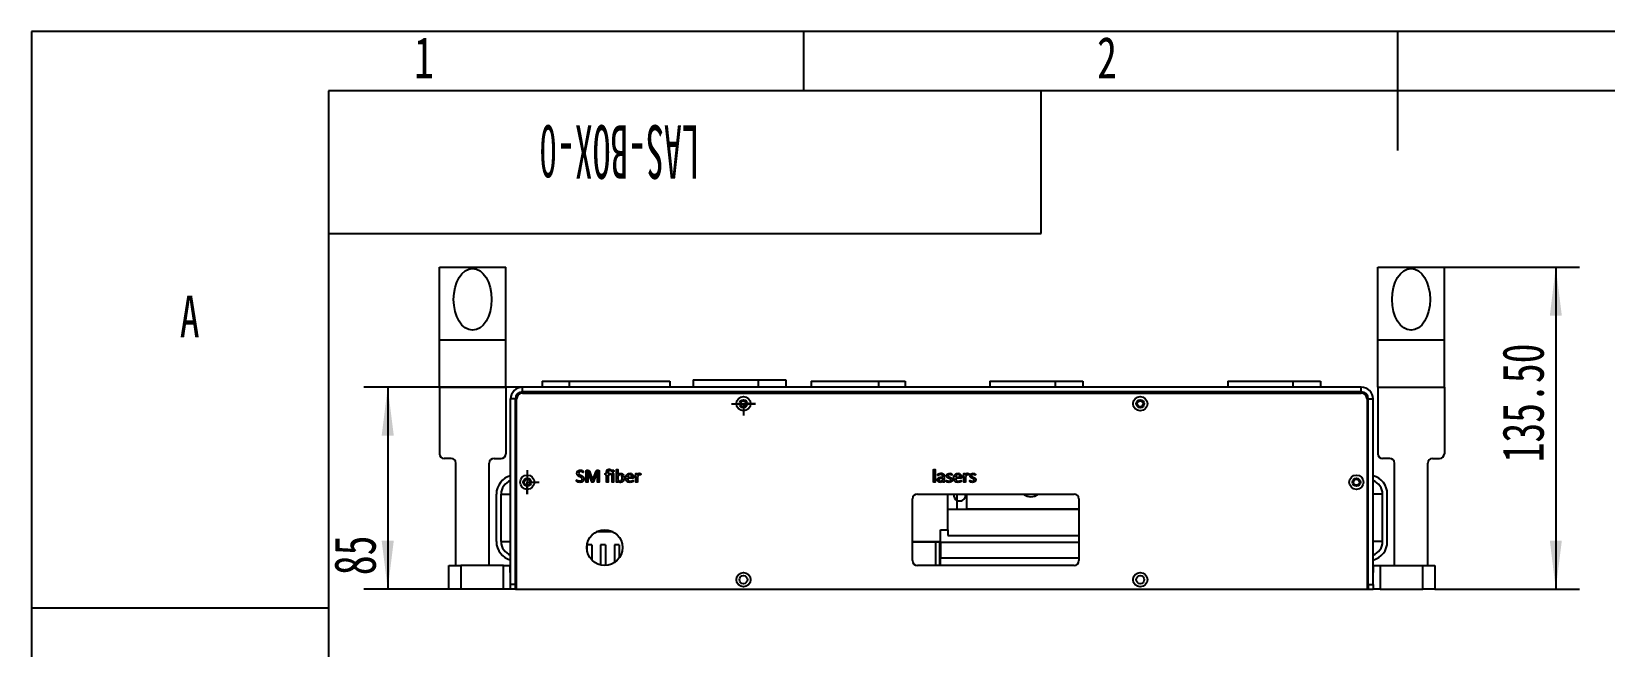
# Model space of a CAD drawing. Header units: millimetres. Extents: x 0 to 210, y 0 to 297.
# Drawn here: x 0 to 132.4, y 245.3 to 297 of the extents above; entities that cross this region are included whole.
import ezdxf

# ---------------------------------------------------------------- set-up
doc = ezdxf.new("R2010")
doc.units = ezdxf.units.MM
doc.linetypes.add('CENTERX2', pattern=[20.32, 12.7, -2.54, 2.54, -2.54])
doc.layers.add('图框', color=7, linetype='Continuous')
doc.layers.add('图纸格式', color=7, linetype='Continuous')
doc.styles.add('SLDTEXTSTYLE5', font='TXT', dxfattribs={"width": 0.7})
doc.styles.add('SLDTEXTSTYLE6', font='TXT', dxfattribs={"width": 0.49})
doc.dimstyles.new('SLDDIMSTYLE1', dxfattribs={"dimtxt": 3.5, "dimasz": 4.08, "dimexe": 0, "dimexo": 0.0625, "dimgap": 0.875, "dimtad": 2, "dimlfac": 5, "dimrnd": 1e-09, "dimzin": 12, "dimdsep": 46, "dimtxsty": 'SLDTEXTSTYLE5', "dimsah": 1, "dimcen": 0.09, "dimadec": 0, "dimazin": 3, "dimtfac": 1, "dimtmove": 0, "dimatfit": 0, "dimfxl": 0, "dimfrac": 2, "dimtolj": 1, "dimtzin": 12, "dimarcsym": 0})
doc.dimstyles.new('SLDDIMSTYLE2', dxfattribs={"dimtxt": 3.5, "dimasz": 4.08, "dimexe": 0, "dimexo": 0.0625, "dimgap": 0.875, "dimtad": 2, "dimlfac": 5, "dimrnd": 1e-09, "dimzin": 4, "dimdsep": 46, "dimtxsty": 'SLDTEXTSTYLE5', "dimsah": 1, "dimcen": 0.09, "dimadec": 0, "dimazin": 1, "dimtfac": 1, "dimtofl": 0, "dimtmove": 0, "dimatfit": 3, "dimfxl": 0, "dimfrac": 2, "dimtolj": 1, "dimtzin": 12, "dimarcsym": 0})

# ---------------------------------------------------------------- blocks, each defined once
blk = doc.blocks.new('_D_2')
at = {"layer": '图纸格式'}
for p, q in [((41.34, 267.08), (27.99, 267.08)), ((29.99, 267.08), (29.99, 250.08)), ((40.84, 250.08), (27.99, 250.08))]:
    blk.add_line(p, q, dxfattribs=at)
for points in [[(29.99, 267.08), (29.48, 263), (30.5, 263)], [(29.99, 250.08), (30.5, 254.16), (29.48, 254.16)]]:
    blk.add_solid(points, dxfattribs=at)
at = {"layer": '图纸格式', "insert": (25.48, 251.26), "char_height": 3.5, "attachment_point": 1, "rotation": 90, "style": 'SLDTEXTSTYLE5'}
blk.add_mtext('85', dxfattribs=at)
blk = doc.blocks.new('_D_3')
at = {"layer": '图纸格式'}
for p, q in [((118.94, 277.18), (130.32, 277.18)), ((128.32, 277.18), (128.32, 250.08)), ((118.14, 250.08), (130.32, 250.08))]:
    blk.add_line(p, q, dxfattribs=at)
for points in [[(128.32, 277.18), (127.82, 273.1), (128.83, 273.1)], [(128.32, 250.08), (128.83, 254.16), (127.82, 254.16)]]:
    blk.add_solid(points, dxfattribs=at)
at = {"layer": '图纸格式', "insert": (123.81, 260.75), "char_height": 3.5, "attachment_point": 1, "rotation": 90, "style": 'SLDTEXTSTYLE5'}
blk.add_mtext('135.50', dxfattribs=at)

msp = doc.modelspace()

# ---------------------------------------------------------------- linework, layer by layer
at = {"color": 7, "linetype": 'Continuous', "lineweight": 25}
for p, q in [((34.338, 277.1828), (39.938, 277.1828)), ((34.338, 271.0509), (34.338, 277.1828)), ((39.938, 271.0509), (39.938, 277.1828)), ((113.3384, 271.0509), (113.3384, 277.1828)), ((113.3384, 277.1828), (118.9384, 277.1828)), ((118.9384, 271.0509), (118.9384, 277.1828)), ((34.338, 271.0509), (39.938, 271.0509)), ((34.338, 267.0828), (34.338, 271.0509)), ((39.938, 267.0828), (39.938, 271.0509)), ((113.3384, 271.0509), (118.9384, 271.0509)), ((113.3384, 267.0828), (113.3384, 271.0509)), ((118.9384, 267.0828), (118.9384, 271.0509)), ((43.0052, 267.5828), (43.0052, 267.0828)), ((43.0052, 267.5828), (45.268, 267.5828)), ((45.268, 267.5828), (45.268, 267.0828)), ((45.268, 267.5828), (53.7532, 267.5828)), ((53.7532, 267.5828), (53.7532, 267.0828)), ((55.6964, 267.6828), (55.6964, 267.0828)), ((55.6964, 267.6828), (61.1871, 267.6828)), ((61.1871, 267.6828), (61.1871, 267.0828)), ((61.1871, 267.6828), (63.5144, 267.6828)), ((63.5144, 267.6828), (63.5144, 267.0828)), ((65.6385, 267.5828), (65.6385, 267.0828)), ((65.6385, 267.5828), (71.2954, 267.5828)), ((71.2954, 267.5828), (71.2954, 267.0828)), ((71.2954, 267.5828), (73.5581, 267.5828)), ((73.5581, 267.5828), (73.5581, 267.0828)), ((80.6911, 267.5828), (80.6911, 267.0828)), ((80.6911, 267.5828), (86.1817, 267.5828)), ((86.1817, 267.5828), (86.1817, 267.0828)), ((86.1817, 267.5828), (88.509, 267.5828)), ((88.509, 267.5828), (88.509, 267.0828)), ((100.7025, 267.5828), (100.7025, 267.0828)), ((100.7025, 267.5828), (106.1932, 267.5828)), ((106.1932, 267.5828), (106.1932, 267.0828)), ((106.1932, 267.5828), (108.5205, 267.5828)), ((108.5205, 267.5828), (108.5205, 267.0828)), ((34.338, 267.0828), (34.338, 261.4828)), ((34.338, 267.0828), (39.938, 267.0828)), ((39.938, 267.0828), (39.938, 261.4828)), ((41.338, 266.6828), (41.338, 267.0828)), ((111.9384, 267.0828), (41.338, 267.0828)), ((111.9384, 266.6828), (41.338, 266.6828)), ((41.338, 266.5828), (111.9384, 266.5828)), ((96.8207, 267.0828), (96.8207, 267.0953)), ((111.9384, 266.6828), (111.9384, 267.0828)), ((113.3384, 267.0828), (118.9384, 267.0828)), ((113.3384, 267.0828), (113.3384, 261.4828)), ((118.9384, 267.0828), (118.9384, 261.4828)), ((40.338, 250.4728), (40.338, 266.0828)), ((40.738, 266.0828), (40.338, 266.0828)), ((40.738, 250.4728), (40.738, 266.0828)), ((40.838, 250.0828), (40.838, 266.0828)), ((112.4384, 266.0828), (112.4384, 250.0828)), ((112.5384, 266.0828), (112.9384, 266.0828)), ((112.5384, 250.4728), (112.5384, 266.0828)), ((112.9384, 250.4728), (112.9384, 266.0828)), ((35.338, 261.0828), (34.738, 261.0828)), ((38.938, 261.0828), (39.538, 261.0828)), ((114.3384, 261.0828), (113.7384, 261.0828)), ((117.9384, 261.0828), (118.5384, 261.0828)), ((35.738, 252.0828), (35.738, 260.6828)), ((38.538, 252.0828), (38.538, 260.6828)), ((46.6963, 259.1074), (46.6963, 260.0228)), ((46.7551, 260.0828), (46.8415, 260.0828)), ((46.8434, 259.9743), (46.8434, 259.1074)), ((46.8443, 259.9743), (46.8434, 259.9743)), ((47.1706, 259.1035), (46.8443, 259.9743)), ((46.9652, 260.0019), (47.2404, 259.2813)), ((47.2443, 259.2813), (47.5242, 259.9996)), ((47.6359, 259.9743), (47.3009, 259.1035)), ((47.6331, 260.0828), (47.7239, 260.0828)), ((47.6375, 259.9743), (47.6359, 259.9743)), ((47.6375, 259.1074), (47.6375, 259.9743)), ((47.7846, 260.0228), (47.7846, 259.1074)), ((48.3229, 259.8181), (48.4169, 259.8181)), ((48.4169, 259.7151), (48.3229, 259.7151)), ((48.4169, 259.8181), (48.4169, 259.8911)), ((48.4169, 259.1067), (48.4169, 259.7151)), ((48.5493, 259.8967), (48.5493, 259.8181)), ((48.5493, 259.8181), (48.7009, 259.8181)), ((48.5493, 259.7151), (48.5493, 259.1067)), ((48.7009, 259.7151), (48.5493, 259.7151)), ((48.8728, 259.1064), (48.8728, 259.7944)), ((49.0051, 259.7944), (49.0051, 259.1064)), ((49.2404, 259.1067), (49.2404, 260.1317)), ((49.3728, 260.1317), (49.3728, 259.7183)), ((49.3728, 259.5869), (49.3728, 259.3093)), ((50.8728, 259.1064), (50.8728, 259.7944)), ((50.9923, 259.7944), (50.9923, 259.6942)), ((51.0051, 259.5589), (51.0051, 259.1064)), ((75.9463, 259.1067), (75.9463, 260.1317)), ((76.0787, 260.1317), (76.0787, 259.1067)), ((76.711, 259.5093), (76.711, 259.5639)), ((76.8434, 259.5722), (76.8434, 259.1058)), ((78.4904, 259.1064), (78.4904, 259.7944)), ((78.6099, 259.7944), (78.6099, 259.6942)), ((78.6228, 259.5589), (78.6228, 259.1064)), ((114.7384, 252.0828), (114.7384, 260.6828)), ((117.5384, 252.0828), (117.5384, 260.6828)), ((47.2404, 259.2813), (47.2443, 259.2813)), ((49.3576, 259.1871), (49.3576, 259.1058)), ((50.1816, 259.5093), (50.5493, 259.5093)), ((50.6327, 259.421), (50.1816, 259.421)), ((50.6816, 259.5005), (50.6816, 259.4771)), ((76.711, 259.421), (76.6037, 259.421)), ((76.6159, 259.5093), (76.711, 259.5093)), ((76.711, 259.2742), (76.711, 259.421)), ((76.7287, 259.106), (76.7287, 259.1758)), ((77.7993, 259.5093), (78.1669, 259.5093)), ((78.2503, 259.421), (77.7993, 259.421)), ((78.2993, 259.5005), (78.2993, 259.4771)), ((39.138, 254.0828), (39.138, 258.0828)), ((39.538, 254.0828), (39.538, 258.0828)), ((74.1763, 252.4828), (74.1763, 257.6828)), ((74.5763, 258.0828), (87.7763, 258.0828)), ((77.1384, 256.8028), (77.1384, 258.0828)), ((77.9384, 256.8028), (77.9384, 257.5445)), ((78.7384, 256.8028), (78.7384, 258.0828)), ((88.1763, 257.6828), (88.1763, 252.4828)), ((113.7384, 254.0828), (113.7384, 258.0828)), ((114.1384, 254.0828), (114.1384, 258.0828)), ((77.1384, 256.8028), (88.1763, 256.8028)), ((77.1384, 255.0828), (77.1384, 256.8028)), ((88.1763, 256.8028), (78.7384, 256.8028)), ((48.9629, 254.9028), (47.538, 254.9028)), ((47.7671, 255.0028), (48.7338, 255.0028)), ((76.5384, 254.0028), (76.5384, 255.0828)), ((76.5384, 255.0828), (77.1384, 255.0828)), ((77.1384, 255.0828), (77.1384, 254.6028)), ((77.1384, 254.6028), (88.1763, 254.6028)), ((46.7602, 253.7534), (46.7602, 253.4122)), ((47.1602, 253.8028), (46.7667, 253.8028)), ((47.1602, 253.8028), (47.1602, 252.5526)), ((47.9157, 253.8028), (47.9157, 252.1206)), ((48.3157, 253.8028), (47.9157, 253.8028)), ((48.3157, 253.8028), (48.3157, 252.0842)), ((49.0713, 253.8028), (49.0713, 252.3273)), ((49.4713, 253.8028), (49.0713, 253.8028)), ((49.4713, 253.8028), (49.4713, 252.7113)), ((74.1763, 254.0828), (76.09, 254.0828)), ((76.1183, 254.0428), (74.1763, 254.0428)), ((76.1183, 254.0428), (76.09, 254.0828)), ((76.09, 254.0828), (76.4298, 254.0828)), ((76.1183, 252.0828), (76.1183, 254.0428)), ((76.4698, 254.0428), (76.1183, 254.0428)), ((76.4698, 254.0428), (76.4298, 254.0828)), ((76.4698, 252.0828), (76.4698, 254.0428)), ((88.1763, 254.0028), (76.5384, 254.0028)), ((76.5384, 254.0028), (76.5384, 252.6828)), ((35.138, 250.0828), (35.138, 252.0828)), ((35.138, 252.0828), (36.138, 252.0828)), ((36.138, 252.0828), (36.138, 250.0828)), ((39.738, 252.0828), (36.138, 252.0828)), ((39.738, 250.0828), (39.738, 252.0828)), ((39.738, 252.0828), (40.298, 252.0828)), ((40.298, 251.4828), (40.298, 252.0828)), ((87.7763, 252.0828), (74.5763, 252.0828)), ((76.5384, 252.0828), (76.5384, 252.6828)), ((88.1763, 252.6828), (76.5384, 252.6828)), ((112.9784, 251.4828), (112.9784, 252.0828)), ((112.9784, 252.0828), (113.5384, 252.0828)), ((113.5384, 252.0828), (113.5384, 250.0828)), ((113.5384, 252.0828), (117.1384, 252.0828)), ((117.1384, 250.0828), (117.1384, 252.0828)), ((117.1384, 252.0828), (118.1384, 252.0828)), ((118.1384, 252.0828), (118.1384, 250.0828)), ((40.338, 251.4828), (40.298, 251.4828)), ((40.738, 250.4728), (40.338, 250.4728)), ((40.338, 250.0828), (40.338, 250.4728)), ((40.738, 251.5828), (40.838, 251.5828)), ((40.738, 251.4828), (40.838, 251.4828)), ((40.738, 250.0828), (40.738, 250.4728)), ((112.5384, 251.5828), (112.4384, 251.5828)), ((112.4384, 251.4828), (112.5384, 251.4828)), ((112.5384, 250.4728), (112.9384, 250.4728)), ((112.5384, 250.4728), (112.5384, 250.0828)), ((112.9384, 251.4828), (112.9784, 251.4828)), ((112.9384, 250.4728), (112.9384, 250.0828)), ((36.138, 250.0828), (35.138, 250.0828)), ((39.738, 250.0828), (36.138, 250.0828)), ((40.338, 250.0828), (39.738, 250.0828)), ((40.738, 250.0828), (40.338, 250.0828)), ((40.738, 250.0828), (40.838, 250.0828)), ((40.838, 250.0828), (112.4384, 250.0828)), ((112.4384, 250.0828), (112.5384, 250.0828)), ((112.5384, 250.0828), (112.9384, 250.0828)), ((113.5384, 250.0828), (112.9384, 250.0828)), ((113.5384, 250.0828), (117.1384, 250.0828)), ((118.1384, 250.0828), (117.1384, 250.0828))]:
    msp.add_line(p, q, dxfattribs=at)
at = {"color": 7, "linetype": 'CENTERX2'}
for p, q in [((58.9382, 265.6828), (60.9382, 265.6828)), ((60.9382, 265.6828), (59.9382, 265.6828)), ((59.9382, 265.6828), (59.9382, 264.6828)), ((41.738, 260.0828), (41.738, 258.0828)), ((41.738, 258.0828), (41.738, 259.0828)), ((41.738, 259.0828), (42.738, 259.0828))]:
    msp.add_line(p, q, dxfattribs=at)
at = {"color": 8, "linetype": 'Continuous', "lineweight": 25}
for p, q in [((39.538, 258.0828), (40.338, 258.0828)), ((77.9384, 257.5445), (77.9384, 258.0828)), ((113.7384, 258.0828), (112.9384, 258.0828)), ((39.538, 254.0828), (40.338, 254.0828)), ((113.7384, 254.0828), (112.9384, 254.0828))]:
    msp.add_line(p, q, dxfattribs=at)
at = {"color": 7, "linetype": 'Continuous', "lineweight": 25}
for centre, radius in [((59.9382, 265.6828), 0.6), ((93.3382, 265.6828), 0.6), ((59.9382, 265.6828), 0.34), ((59.9382, 265.6828), 0.25), ((93.3382, 265.6828), 0.34), ((93.3382, 265.6828), 0.25), ((41.738, 259.0828), 0.6), ((111.5384, 259.0828), 0.6), ((41.738, 259.0828), 0.34), ((41.738, 259.0828), 0.25), ((111.5384, 259.0828), 0.34), ((111.5384, 259.0828), 0.25), ((48.2504, 253.5828), 1.5), ((59.9382, 250.8828), 0.6), ((59.9382, 250.8828), 0.34), ((93.3382, 250.8828), 0.6), ((93.3382, 250.8828), 0.34)]:
    msp.add_circle(centre, radius, dxfattribs=at)
at = {"color": 7, "linetype": 'Continuous'}
for centre in [(93.3382, 265.6828), (111.5384, 259.0828)]:
    msp.add_circle(centre, 0.25, dxfattribs=at)
at = {"color": 7, "linetype": 'Continuous', "lineweight": 25}
for centre, radius, start, end in [((41.338, 266.0828), 1, 90, 180), ((41.338, 266.0828), 0.6, 90, 180), ((41.338, 266.0828), 0.5, 90, 180), ((111.9384, 266.0828), 1, 0, 90), ((111.9384, 266.0828), 0.6, 0, 90), ((111.9384, 266.0828), 0.5, 0, 90), ((34.738, 261.4828), 0.4, 180, 270), ((35.338, 260.6828), 0.4, 0, 90), ((38.938, 260.6828), 0.4, 90, 180), ((39.538, 261.4828), 0.4, 270, 0), ((113.7384, 261.4828), 0.4, 180, 270), ((114.3384, 260.6828), 0.4, 0, 90), ((117.9384, 260.6828), 0.4, 90, 180), ((118.5384, 261.4828), 0.4, 270, 0), ((40.738, 258.0828), 1.6, 104.477512, 180), ((112.5384, 258.0828), 1.6, 0, 75.522488), ((40.738, 258.0828), 1.2, 109.471221, 180), ((112.5384, 258.0828), 1.2, 0, 70.528779), ((74.5763, 257.6828), 0.4, 90, 180), ((78.1384, 258.0028), 0.5, 170.793104, 246.421822), ((84.1384, 258.8028), 0.95, 229.278952, 310.721048), ((87.7763, 257.6828), 0.4, 0, 90), ((40.738, 254.0828), 1.6, 180, 255.522488), ((40.738, 254.0828), 1.2, 180, 250.528779), ((112.5384, 254.0828), 1.2, 289.471221, 0), ((112.5384, 254.0828), 1.6, 284.477512, 0), ((74.5763, 252.4828), 0.4, 180, 270), ((87.7763, 252.4828), 0.4, 270, 0)]:
    msp.add_arc(centre, radius, start, end, dxfattribs=at)
for centre in [(37.138, 274.4633), (116.1384, 274.4633)]:
    msp.add_ellipse(centre, major_axis=(0, 2.5999), ratio=0.61539884, dxfattribs=at)
for points, knots in [([(45.9169, 259.8355), (45.9217, 259.8778), (45.9312, 259.9624), (46.0178, 260.0509), (46.119, 260.0913), (46.1849, 260.0954), (46.2179, 260.0975)], [0, 0, 0, 0, 0.27945044, 0.55819069, 0.77887915, 1, 1, 1, 1]), ([(46.3581, 259.3486), (46.3528, 259.378), (46.3422, 259.437), (46.2432, 259.5105), (46.11, 259.5618), (45.9825, 259.643), (45.9227, 259.7473), (45.9188, 259.8061), (45.9169, 259.8355)], [0, 0, 0, 0, 0.12357358, 0.24860368, 0.49997243, 0.74953832, 0.87473765, 1, 1, 1, 1]), ([(46.2211, 259.9798), (46.1995, 259.9785), (46.1564, 259.9758), (46.1015, 259.9464), (46.0689, 259.899), (46.0656, 259.865), (46.064, 259.8479)], [0, 0, 0, 0, 0.28039527, 0.55988827, 0.77972423, 1, 1, 1, 1]), ([(46.064, 259.8479), (46.0693, 259.8187), (46.0799, 259.7599), (46.1784, 259.6865), (46.3103, 259.6335), (46.4389, 259.5551), (46.499, 259.4512), (46.5031, 259.3926), (46.5051, 259.3633)], [0, 0, 0, 0, 0.12360836, 0.24864659, 0.4999967, 0.74963248, 0.87476404, 1, 1, 1, 1]), ([(46.2179, 260.0975), (46.2659, 260.0908), (46.338, 260.0809), (46.422, 260.0482), (46.4475, 260.0034), (46.4467, 259.9787), (46.4463, 259.9663)], [0, 0, 0, 0, 0.50083643, 0.75161428, 0.87425864, 1, 1, 1, 1]), ([(46.4263, 259.9063), (46.4082, 259.9157), (46.3717, 259.9346), (46.3069, 259.9707), (46.2536, 259.9764), (46.2211, 259.9798)], [0, 0, 0, 0, 0.27946188, 0.56056319, 1, 1, 1, 1]), ([(46.4463, 259.9663), (46.446, 259.9549), (46.4454, 259.9379), (46.4419, 259.9178), (46.4357, 259.9095), (46.4306, 259.9066), (46.4278, 259.9064), (46.4263, 259.9063)], [0, 0, 0, 0, 0.50025904, 0.75028018, 0.87502788, 0.9371127, 1, 1, 1, 1]), ([(46.6963, 260.0228), (46.6968, 260.0318), (46.6977, 260.0497), (46.7136, 260.0703), (46.7342, 260.0809), (46.7482, 260.0822), (46.7551, 260.0828)], [0, 0, 0, 0, 0.28066478, 0.55847772, 0.77915587, 1, 1, 1, 1]), ([(46.8415, 260.0828), (46.8565, 260.0823), (46.8865, 260.0812), (46.9266, 260.065), (46.9521, 260.0348), (46.9608, 260.0129), (46.9652, 260.0019)], [0, 0, 0, 0, 0.28062927, 0.55984744, 0.77947725, 1, 1, 1, 1]), ([(47.5242, 259.9996), (47.5298, 260.0123), (47.5408, 260.0375), (47.5668, 260.0675), (47.6005, 260.0813), (47.6222, 260.0823), (47.6331, 260.0828)], [0, 0, 0, 0, 0.28062455, 0.55994455, 0.77959771, 1, 1, 1, 1]), ([(47.7239, 260.0828), (47.733, 260.0821), (47.7511, 260.0808), (47.7725, 260.0653), (47.7832, 260.0441), (47.7841, 260.0299), (47.7846, 260.0228)], [0, 0, 0, 0, 0.2805321, 0.55911034, 0.77968582, 1, 1, 1, 1]), ([(48.2993, 259.7661), (48.2995, 259.7767), (48.2999, 259.7925), (48.3062, 259.8106), (48.3149, 259.8174), (48.3203, 259.8178), (48.3229, 259.8181)], [0, 0, 0, 0, 0.50070602, 0.75003, 0.87490336, 1, 1, 1, 1]), ([(48.3229, 259.7151), (48.3203, 259.7154), (48.315, 259.7158), (48.3067, 259.7227), (48.2999, 259.7401), (48.2995, 259.7557), (48.2993, 259.7661)], [0, 0, 0, 0, 0.12496624, 0.25006453, 0.49896078, 1, 1, 1, 1]), ([(48.4169, 259.8911), (48.4181, 259.9298), (48.4206, 260.0069), (48.4632, 260.1119), (48.5528, 260.1662), (48.6138, 260.1694), (48.6444, 260.171)], [0, 0, 0, 0, 0.28142623, 0.56029069, 0.77933689, 1, 1, 1, 1]), ([(48.654, 260.0681), (48.6344, 260.0662), (48.605, 260.0635), (48.5759, 260.0365), (48.5501, 259.9845), (48.5496, 259.9357), (48.5493, 259.8967)], [0, 0, 0, 0, 0.24874504, 0.37419324, 0.4996322, 1, 1, 1, 1]), ([(48.6444, 260.171), (48.673, 260.1686), (48.7089, 260.1655), (48.7501, 260.1518), (48.771, 260.1297), (48.7703, 260.1072), (48.7698, 260.0922)], [0, 0, 0, 0, 0.501124996, 0.626758979, 0.750471945, 1, 1, 1, 1]), ([(48.7519, 260.0456), (48.7342, 260.0523), (48.7026, 260.0643), (48.6689, 260.0669), (48.654, 260.0681)], [0, 0, 0, 0, 0.55999127, 1, 1, 1, 1]), ([(48.7009, 259.8181), (48.7036, 259.8178), (48.709, 259.8174), (48.7175, 259.8103), (48.7248, 259.7927), (48.7254, 259.7768), (48.7257, 259.7661)], [0, 0, 0, 0, 0.124925506, 0.249917488, 0.499573829, 1, 1, 1, 1]), ([(48.7257, 259.7661), (48.7254, 259.7557), (48.7249, 259.7401), (48.7175, 259.7227), (48.7087, 259.7163), (48.7035, 259.7155), (48.7009, 259.7151)], [0, 0, 0, 0, 0.49909834, 0.75040216, 0.87323651, 1, 1, 1, 1]), ([(48.7698, 260.0922), (48.7694, 260.0831), (48.7687, 260.0694), (48.7655, 260.0545), (48.7616, 260.0487), (48.7578, 260.0459), (48.7543, 260.0457), (48.7519, 260.0456)], [0, 0, 0, 0, 0.50003794, 0.75001455, 0.81277455, 0.8753154, 1, 1, 1, 1]), ([(48.8581, 260.0233), (48.8584, 260.0313), (48.859, 260.0474), (48.8648, 260.0716), (48.8914, 260.0974), (48.9197, 260.0975), (48.9397, 260.0975)], [0, 0, 0, 0, 0.18779663, 0.37518769, 0.5607599, 1, 1, 1, 1]), ([(48.9383, 259.9504), (48.9265, 259.9507), (48.9031, 259.9513), (48.8694, 259.9646), (48.8591, 259.9954), (48.8584, 260.014), (48.8581, 260.0233)], [0, 0, 0, 0, 0.281577055, 0.558405734, 0.778572021, 1, 1, 1, 1]), ([(48.8728, 259.7944), (48.8732, 259.7977), (48.874, 259.8042), (48.8845, 259.8128), (48.9066, 259.8174), (48.9258, 259.8178), (48.9385, 259.8181)], [0, 0, 0, 0, 0.12452351, 0.24878891, 0.49878014, 1, 1, 1, 1]), ([(49.0198, 260.0246), (49.0195, 260.0166), (49.0189, 260.0005), (49.0131, 259.9763), (48.9865, 259.9505), (48.9582, 259.9505), (48.9383, 259.9504)], [0, 0, 0, 0, 0.18779663, 0.37518769, 0.5607599, 1, 1, 1, 1]), ([(48.9385, 259.8181), (48.9514, 259.8179), (48.9707, 259.8177), (48.9928, 259.8126), (49.0035, 259.8041), (49.0046, 259.7976), (49.0051, 259.7944)], [0, 0, 0, 0, 0.50151921, 0.75153251, 0.8761611, 1, 1, 1, 1]), ([(48.9397, 260.0975), (48.9515, 260.0972), (48.9749, 260.0967), (49.0084, 260.0831), (49.019, 260.0525), (49.0196, 260.034), (49.0198, 260.0246)], [0, 0, 0, 0, 0.28153155, 0.55868897, 0.77849408, 1, 1, 1, 1]), ([(49.2404, 260.1317), (49.2407, 260.135), (49.2413, 260.1416), (49.2515, 260.1509), (49.274, 260.1556), (49.2933, 260.156), (49.3061, 260.1563)], [0, 0, 0, 0, 0.12481339, 0.24890911, 0.4987725, 1, 1, 1, 1]), ([(49.3061, 260.1563), (49.3192, 260.1561), (49.3387, 260.1559), (49.3611, 260.1506), (49.3716, 260.1417), (49.3724, 260.135), (49.3728, 260.1317)], [0, 0, 0, 0, 0.50142189, 0.75125929, 0.87585412, 1, 1, 1, 1]), ([(49.3728, 259.7183), (49.4099, 259.7534), (49.476, 259.8159), (49.5656, 259.8276), (49.6049, 259.8328)], [0, 0, 0, 0, 0.5608753, 1, 1, 1, 1]), ([(49.5727, 259.7298), (49.5488, 259.7265), (49.501, 259.7197), (49.4334, 259.6641), (49.3958, 259.6162), (49.3728, 259.5869)], [0, 0, 0, 0, 0.27885005, 0.55912909, 1, 1, 1, 1]), ([(49.7404, 259.4445), (49.7382, 259.507), (49.7348, 259.6007), (49.6741, 259.6953), (49.6193, 259.7269), (49.5882, 259.7289), (49.5727, 259.7298)], [0, 0, 0, 0, 0.50032694, 0.74940741, 0.87452926, 1, 1, 1, 1]), ([(49.6049, 259.8328), (49.638, 259.8303), (49.7042, 259.8254), (49.7904, 259.7704), (49.8744, 259.6509), (49.8821, 259.5383), (49.8875, 259.4594)], [0, 0, 0, 0, 0.18705324, 0.37374362, 0.56068503, 1, 1, 1, 1]), ([(50.0346, 259.447), (50.0381, 259.5012), (50.0453, 259.6092), (50.1234, 259.7448), (50.2443, 259.8221), (50.3295, 259.8292), (50.3721, 259.8328)], [0, 0, 0, 0, 0.2806839, 0.55984675, 0.77966651, 1, 1, 1, 1]), ([(50.3707, 259.7298), (50.3404, 259.7257), (50.2798, 259.7174), (50.1995, 259.6348), (50.1884, 259.5569), (50.1816, 259.5093)], [0, 0, 0, 0, 0.27970434, 0.55977521, 1, 1, 1, 1]), ([(50.5493, 259.5093), (50.5483, 259.5395), (50.5465, 259.5999), (50.5091, 259.6789), (50.4423, 259.7248), (50.3946, 259.7282), (50.3707, 259.7298)], [0, 0, 0, 0, 0.28099434, 0.56041083, 0.77966442, 1, 1, 1, 1]), ([(50.3721, 259.8328), (50.4205, 259.8287), (50.5172, 259.8206), (50.6265, 259.7299), (50.6748, 259.6138), (50.6793, 259.5383), (50.6816, 259.5005)], [0, 0, 0, 0, 0.27996315, 0.5585807, 0.77893902, 1, 1, 1, 1]), ([(50.8728, 259.7944), (50.873, 259.7975), (50.8734, 259.8036), (50.8824, 259.8126), (50.903, 259.8184), (50.921, 259.8182), (50.933, 259.8181)], [0, 0, 0, 0, 0.12524935, 0.24943681, 0.49867404, 1, 1, 1, 1]), ([(50.933, 259.8181), (50.9448, 259.8183), (50.9625, 259.8186), (50.9827, 259.8123), (50.9913, 259.8034), (50.992, 259.7974), (50.9923, 259.7944)], [0, 0, 0, 0, 0.50162301, 0.75048757, 0.87534707, 1, 1, 1, 1]), ([(50.9923, 259.6942), (51.0193, 259.7317), (51.057, 259.7839), (51.1285, 259.8282), (51.1648, 259.8313), (51.183, 259.8328)], [0, 0, 0, 0, 0.560005464, 0.779974425, 1, 1, 1, 1]), ([(51.1747, 259.7151), (51.1528, 259.7098), (51.1086, 259.699), (51.055, 259.6361), (51.0241, 259.5882), (51.0051, 259.5589)], [0, 0, 0, 0, 0.27707564, 0.55792295, 1, 1, 1, 1]), ([(51.2652, 259.6951), (51.2487, 259.7007), (51.2192, 259.7106), (51.1883, 259.7137), (51.1747, 259.7151)], [0, 0, 0, 0, 0.560104887, 1, 1, 1, 1]), ([(51.183, 259.8328), (51.2086, 259.8307), (51.2406, 259.8281), (51.2749, 259.8142), (51.2821, 259.8029), (51.2849, 259.7835), (51.2847, 259.7674), (51.2846, 259.7544)], [0, 0, 0, 0, 0.4997327, 0.62422419, 0.68651063, 0.74918952, 1, 1, 1, 1]), ([(51.2846, 259.7544), (51.2845, 259.743), (51.2843, 259.726), (51.2809, 259.7063), (51.274, 259.6964), (51.2682, 259.6955), (51.2652, 259.6951)], [0, 0, 0, 0, 0.50140486, 0.75116689, 0.87582927, 1, 1, 1, 1]), ([(75.9463, 260.1317), (75.9466, 260.135), (75.9472, 260.1416), (75.9574, 260.1509), (75.9799, 260.1556), (75.9992, 260.156), (76.012, 260.1563)], [0, 0, 0, 0, 0.12481339, 0.24890911, 0.4987725, 1, 1, 1, 1]), ([(76.012, 260.1563), (76.025, 260.1561), (76.0445, 260.1559), (76.067, 260.1506), (76.0775, 260.1417), (76.0783, 260.135), (76.0787, 260.1317)], [0, 0, 0, 0, 0.501421891, 0.751259291, 0.875854124, 1, 1, 1, 1]), ([(76.2993, 259.7087), (76.2992, 259.7228), (76.299, 259.7507), (76.3438, 259.787), (76.4312, 259.8188), (76.5117, 259.8272), (76.5653, 259.8328)], [0, 0, 0, 0, 0.12488516, 0.24861519, 0.49926762, 1, 1, 1, 1]), ([(76.3248, 259.6563), (76.322, 259.6566), (76.3166, 259.6572), (76.3079, 259.6642), (76.2995, 259.6816), (76.2994, 259.6978), (76.2993, 259.7087)], [0, 0, 0, 0, 0.125365313, 0.250122492, 0.499219743, 1, 1, 1, 1]), ([(76.5513, 259.7298), (76.5063, 259.7243), (76.4435, 259.7166), (76.3727, 259.6784), (76.3407, 259.6637), (76.3248, 259.6563)], [0, 0, 0, 0, 0.55914416, 0.7803692, 1, 1, 1, 1]), ([(76.711, 259.5639), (76.7101, 259.5889), (76.7084, 259.6385), (76.6708, 259.702), (76.6098, 259.7274), (76.5708, 259.729), (76.5513, 259.7298)], [0, 0, 0, 0, 0.28144411, 0.55877586, 0.77878185, 1, 1, 1, 1]), ([(76.5653, 259.8328), (76.6064, 259.8311), (76.6882, 259.8276), (76.7952, 259.7694), (76.839, 259.6688), (76.8419, 259.6045), (76.8434, 259.5722)], [0, 0, 0, 0, 0.28121637, 0.55925289, 0.77886663, 1, 1, 1, 1]), ([(77.0346, 259.6264), (77.0369, 259.6498), (77.0415, 259.6965), (77.0804, 259.757), (77.1622, 259.8196), (77.2417, 259.8274), (77.2974, 259.8328)], [0, 0, 0, 0, 0.18710657, 0.37406269, 0.56136162, 1, 1, 1, 1]), ([(77.3875, 259.2815), (77.3865, 259.2927), (77.3846, 259.3151), (77.3573, 259.3518), (77.2903, 259.3929), (77.1854, 259.4248), (77.0857, 259.4812), (77.039, 259.5597), (77.036, 259.6042), (77.0346, 259.6264)], [0, 0, 0, 0, 0.06244546, 0.12492055, 0.249958, 0.50099066, 0.74992605, 0.87493185, 1, 1, 1, 1]), ([(77.2993, 259.7298), (77.282, 259.729), (77.2477, 259.7274), (77.2019, 259.7093), (77.1717, 259.6741), (77.1685, 259.6469), (77.1669, 259.6333)], [0, 0, 0, 0, 0.28102412, 0.56077725, 0.7802844, 1, 1, 1, 1]), ([(77.1669, 259.6333), (77.1678, 259.6222), (77.1696, 259.6), (77.1955, 259.5626), (77.262, 259.521), (77.366, 259.4885), (77.4665, 259.4351), (77.5149, 259.3581), (77.5182, 259.3138), (77.5198, 259.2916)], [0, 0, 0, 0, 0.06246659, 0.1249041, 0.24998943, 0.50101987, 0.75010719, 0.87506475, 1, 1, 1, 1]), ([(77.2974, 259.8328), (77.3381, 259.8278), (77.3992, 259.8204), (77.4688, 259.7909), (77.4907, 259.7537), (77.4905, 259.733), (77.4904, 259.7225)], [0, 0, 0, 0, 0.50110695, 0.75195132, 0.87430916, 1, 1, 1, 1]), ([(77.47, 259.671), (77.4402, 259.6886), (77.3871, 259.7199), (77.3261, 259.7268), (77.2993, 259.7298)], [0, 0, 0, 0, 0.56019498, 1, 1, 1, 1]), ([(77.4904, 259.7225), (77.4902, 259.7124), (77.49, 259.6973), (77.4851, 259.6797), (77.4776, 259.6723), (77.4725, 259.6714), (77.47, 259.671)], [0, 0, 0, 0, 0.50093753, 0.75055422, 0.87561166, 1, 1, 1, 1]), ([(77.6522, 259.447), (77.6558, 259.5012), (77.6629, 259.6092), (77.741, 259.7448), (77.862, 259.8221), (77.9471, 259.8292), (77.9897, 259.8328)], [0, 0, 0, 0, 0.2806839, 0.55984675, 0.77966651, 1, 1, 1, 1]), ([(77.9884, 259.7298), (77.9581, 259.7257), (77.8974, 259.7174), (77.8172, 259.6348), (77.8061, 259.5569), (77.7993, 259.5093)], [0, 0, 0, 0, 0.27970434, 0.55977521, 1, 1, 1, 1]), ([(78.1669, 259.5093), (78.166, 259.5395), (78.1641, 259.5999), (78.1267, 259.6789), (78.0599, 259.7248), (78.0123, 259.7282), (77.9884, 259.7298)], [0, 0, 0, 0, 0.28099434, 0.56041083, 0.77966442, 1, 1, 1, 1]), ([(77.9897, 259.8328), (78.0382, 259.8287), (78.1349, 259.8206), (78.2441, 259.7299), (78.2924, 259.6138), (78.297, 259.5383), (78.2993, 259.5005)], [0, 0, 0, 0, 0.27996315, 0.5585807, 0.77893902, 1, 1, 1, 1]), ([(78.4904, 259.7944), (78.4906, 259.7975), (78.4911, 259.8036), (78.5001, 259.8126), (78.5207, 259.8184), (78.5386, 259.8182), (78.5506, 259.8181)], [0, 0, 0, 0, 0.12524935, 0.24943681, 0.49867404, 1, 1, 1, 1]), ([(78.5506, 259.8181), (78.5625, 259.8183), (78.5802, 259.8186), (78.6004, 259.8123), (78.609, 259.8034), (78.6096, 259.7974), (78.6099, 259.7944)], [0, 0, 0, 0, 0.50162301, 0.75048757, 0.87534707, 1, 1, 1, 1]), ([(78.6099, 259.6942), (78.637, 259.7317), (78.6746, 259.7839), (78.7462, 259.8282), (78.7825, 259.8313), (78.8006, 259.8328)], [0, 0, 0, 0, 0.56000546, 0.77997442, 1, 1, 1, 1]), ([(78.7924, 259.7151), (78.7704, 259.7098), (78.7262, 259.699), (78.6727, 259.6361), (78.6417, 259.5882), (78.6228, 259.5589)], [0, 0, 0, 0, 0.27707564, 0.55792295, 1, 1, 1, 1]), ([(78.8829, 259.6951), (78.8664, 259.7007), (78.8369, 259.7106), (78.806, 259.7137), (78.7924, 259.7151)], [0, 0, 0, 0, 0.560104887, 1, 1, 1, 1]), ([(78.8006, 259.8328), (78.8263, 259.8307), (78.8583, 259.8281), (78.8925, 259.8142), (78.8997, 259.8029), (78.9025, 259.7835), (78.9024, 259.7674), (78.9022, 259.7544)], [0, 0, 0, 0, 0.4997327, 0.62422419, 0.68651063, 0.74918952, 1, 1, 1, 1]), ([(78.9022, 259.7544), (78.9021, 259.743), (78.902, 259.726), (78.8986, 259.7063), (78.8916, 259.6964), (78.8858, 259.6955), (78.8829, 259.6951)], [0, 0, 0, 0, 0.50140486, 0.75116689, 0.87582927, 1, 1, 1, 1]), ([(79.0051, 259.6264), (79.0075, 259.6498), (79.0121, 259.6965), (79.051, 259.757), (79.1328, 259.8196), (79.2123, 259.8274), (79.268, 259.8328)], [0, 0, 0, 0, 0.18710657, 0.37406269, 0.56136162, 1, 1, 1, 1]), ([(79.3581, 259.2815), (79.3571, 259.2927), (79.3551, 259.3151), (79.3279, 259.3518), (79.2609, 259.3929), (79.156, 259.4248), (79.0563, 259.4812), (79.0096, 259.5597), (79.0066, 259.6042), (79.0051, 259.6264)], [0, 0, 0, 0, 0.062445464, 0.124920553, 0.249957998, 0.500990663, 0.749926055, 0.874931848, 1, 1, 1, 1]), ([(79.2698, 259.7298), (79.2526, 259.729), (79.2183, 259.7274), (79.1725, 259.7093), (79.1423, 259.6741), (79.1391, 259.6469), (79.1375, 259.6333)], [0, 0, 0, 0, 0.28102412, 0.56077725, 0.7802844, 1, 1, 1, 1]), ([(79.1375, 259.6333), (79.1384, 259.6222), (79.1402, 259.6), (79.1661, 259.5626), (79.2326, 259.521), (79.3366, 259.4885), (79.437, 259.4351), (79.4855, 259.3581), (79.4888, 259.3138), (79.4904, 259.2916)], [0, 0, 0, 0, 0.062466593, 0.124904097, 0.249989425, 0.501019872, 0.750107188, 0.875064746, 1, 1, 1, 1]), ([(79.268, 259.8328), (79.3087, 259.8278), (79.3698, 259.8204), (79.4394, 259.7909), (79.4613, 259.7537), (79.4611, 259.733), (79.461, 259.7225)], [0, 0, 0, 0, 0.501106952, 0.751951324, 0.874309158, 1, 1, 1, 1]), ([(79.4406, 259.671), (79.4108, 259.6886), (79.3577, 259.7199), (79.2967, 259.7268), (79.2698, 259.7298)], [0, 0, 0, 0, 0.56019498, 1, 1, 1, 1]), ([(79.461, 259.7225), (79.4608, 259.7124), (79.4605, 259.6973), (79.4557, 259.6797), (79.4482, 259.6723), (79.4431, 259.6714), (79.4406, 259.671)], [0, 0, 0, 0, 0.500937528, 0.750554222, 0.875611664, 1, 1, 1, 1]), ([(46.1637, 259.0681), (46.1067, 259.0743), (46.0211, 259.0836), (45.9274, 259.1225), (45.8871, 259.1678), (45.8874, 259.1971), (45.8875, 259.2119)], [0, 0, 0, 0, 0.50052915, 0.75131845, 0.87452879, 1, 1, 1, 1]), ([(45.8875, 259.2119), (45.8877, 259.2241), (45.8881, 259.2424), (45.8934, 259.2637), (45.9025, 259.2729), (45.9087, 259.2736), (45.9118, 259.274)], [0, 0, 0, 0, 0.501015499, 0.750531986, 0.875316474, 1, 1, 1, 1]), ([(45.9118, 259.274), (45.9339, 259.2616), (45.9781, 259.2369), (46.0597, 259.1957), (46.1254, 259.1895), (46.1655, 259.1857)], [0, 0, 0, 0, 0.27926802, 0.56037651, 1, 1, 1, 1]), ([(46.5051, 259.3633), (46.4994, 259.3156), (46.488, 259.2202), (46.3896, 259.1208), (46.2755, 259.0748), (46.201, 259.0703), (46.1637, 259.0681)], [0, 0, 0, 0, 0.27927486, 0.55821129, 0.77890426, 1, 1, 1, 1]), ([(46.1655, 259.1857), (46.1921, 259.1876), (46.2451, 259.1914), (46.3124, 259.2276), (46.3526, 259.2858), (46.3563, 259.3277), (46.3581, 259.3486)], [0, 0, 0, 0, 0.28069276, 0.56013129, 0.77978737, 1, 1, 1, 1]), ([(46.7685, 259.0828), (46.7547, 259.0833), (46.734, 259.0842), (46.7113, 259.0881), (46.7022, 259.0933), (46.6972, 259.0984), (46.6967, 259.1038), (46.6963, 259.1074)], [0, 0, 0, 0, 0.50029605, 0.75029233, 0.81323019, 0.87574829, 1, 1, 1, 1]), ([(46.8434, 259.1074), (46.8432, 259.1056), (46.8429, 259.102), (46.8397, 259.0954), (46.8288, 259.0883), (46.804, 259.0843), (46.7827, 259.0834), (46.7685, 259.0828)], [0, 0, 0, 0, 0.06267701, 0.12525978, 0.24961345, 0.49975786, 1, 1, 1, 1]), ([(47.2358, 259.0828), (47.2225, 259.0831), (47.2039, 259.0836), (47.1799, 259.0904), (47.1737, 259.0991), (47.1706, 259.1035)], [0, 0, 0, 0, 0.562356963, 0.783202386, 1, 1, 1, 1]), ([(47.3009, 259.1035), (47.2967, 259.0981), (47.2882, 259.0872), (47.2632, 259.0837), (47.2462, 259.0831), (47.2358, 259.0828)], [0, 0, 0, 0, 0.27612572, 0.55748807, 1, 1, 1, 1]), ([(47.7106, 259.0828), (47.6967, 259.0833), (47.6758, 259.0842), (47.653, 259.0882), (47.6439, 259.0934), (47.6387, 259.0984), (47.638, 259.1038), (47.6375, 259.1074)], [0, 0, 0, 0, 0.50029858, 0.75028077, 0.81320187, 0.87573544, 1, 1, 1, 1]), ([(47.7846, 259.1074), (47.7844, 259.1056), (47.7841, 259.1021), (47.781, 259.0956), (47.7703, 259.0883), (47.7457, 259.0843), (47.7246, 259.0834), (47.7106, 259.0828)], [0, 0, 0, 0, 0.06268736, 0.12526625, 0.24962785, 0.49976859, 1, 1, 1, 1]), ([(48.4831, 259.0828), (48.4702, 259.083), (48.4509, 259.0833), (48.429, 259.0885), (48.4181, 259.0968), (48.4173, 259.1034), (48.4169, 259.1067)], [0, 0, 0, 0, 0.50089617, 0.75060084, 0.8751449, 1, 1, 1, 1]), ([(48.5493, 259.1067), (48.5489, 259.1034), (48.5481, 259.0968), (48.5372, 259.0885), (48.5153, 259.0833), (48.496, 259.083), (48.4831, 259.0828)], [0, 0, 0, 0, 0.12415975, 0.24901604, 0.49887663, 1, 1, 1, 1]), ([(48.9385, 259.0828), (48.9257, 259.083), (48.9065, 259.0834), (48.8844, 259.088), (48.8737, 259.0966), (48.8731, 259.1032), (48.8728, 259.1064)], [0, 0, 0, 0, 0.50096352, 0.75096256, 0.87530733, 1, 1, 1, 1]), ([(49.0051, 259.1064), (49.0047, 259.1032), (49.0038, 259.0966), (48.993, 259.0882), (48.9708, 259.0831), (48.9514, 259.0829), (48.9385, 259.0828)], [0, 0, 0, 0, 0.12397807, 0.24874431, 0.49879117, 1, 1, 1, 1]), ([(49.2983, 259.0828), (49.2868, 259.0831), (49.2695, 259.0837), (49.2488, 259.0883), (49.2409, 259.0978), (49.2406, 259.1037), (49.2404, 259.1067)], [0, 0, 0, 0, 0.5010913, 0.75080809, 0.87444834, 1, 1, 1, 1]), ([(49.3576, 259.1058), (49.3573, 259.1028), (49.3567, 259.0969), (49.3477, 259.0883), (49.3274, 259.0837), (49.31, 259.0832), (49.2983, 259.0828)], [0, 0, 0, 0, 0.12444591, 0.24911765, 0.49918878, 1, 1, 1, 1]), ([(49.5867, 259.0681), (49.5617, 259.0696), (49.5117, 259.0726), (49.431, 259.1146), (49.3855, 259.1596), (49.3576, 259.1871)], [0, 0, 0, 0, 0.27987424, 0.55971589, 1, 1, 1, 1]), ([(49.3728, 259.3093), (49.4018, 259.2733), (49.4421, 259.223), (49.5129, 259.1775), (49.5493, 259.1732), (49.5674, 259.171)], [0, 0, 0, 0, 0.56023512, 0.7803388, 1, 1, 1, 1]), ([(49.5674, 259.171), (49.5825, 259.1721), (49.6126, 259.1743), (49.6666, 259.2035), (49.7298, 259.2926), (49.7362, 259.3837), (49.7404, 259.4445)], [0, 0, 0, 0, 0.12545996, 0.25078079, 0.50020639, 1, 1, 1, 1]), ([(49.8875, 259.4594), (49.8848, 259.4073), (49.8795, 259.3034), (49.8192, 259.1673), (49.7102, 259.0797), (49.6279, 259.0719), (49.5867, 259.0681)], [0, 0, 0, 0, 0.28104812, 0.56066172, 0.78009677, 1, 1, 1, 1]), ([(50.3863, 259.0681), (50.3306, 259.0718), (50.2197, 259.0793), (50.0917, 259.1817), (50.0404, 259.3169), (50.0365, 259.4036), (50.0346, 259.447)], [0, 0, 0, 0, 0.280398397, 0.558409626, 0.778783016, 1, 1, 1, 1]), ([(50.1816, 259.421), (50.183, 259.3849), (50.1857, 259.3132), (50.2352, 259.2197), (50.3205, 259.1753), (50.3771, 259.1724), (50.4054, 259.171)], [0, 0, 0, 0, 0.28119185, 0.55946081, 0.77912547, 1, 1, 1, 1]), ([(50.6522, 259.1807), (50.6525, 259.1669), (50.6529, 259.1462), (50.634, 259.1262), (50.5985, 259.109), (50.5181, 259.0785), (50.439, 259.0722), (50.3863, 259.0681)], [0, 0, 0, 0, 0.124603097, 0.18661997, 0.249315983, 0.499776609, 1, 1, 1, 1]), ([(50.4054, 259.171), (50.4322, 259.1723), (50.4762, 259.1743), (50.5356, 259.1909), (50.5832, 259.2113), (50.6154, 259.2237), (50.6315, 259.2298)], [0, 0, 0, 0, 0.33998595, 0.5602779, 0.78058097, 1, 1, 1, 1]), ([(50.6315, 259.2298), (50.634, 259.2296), (50.639, 259.2291), (50.6472, 259.2227), (50.6519, 259.2052), (50.6521, 259.1905), (50.6522, 259.1807)], [0, 0, 0, 0, 0.12468868, 0.24990245, 0.49878314, 1, 1, 1, 1]), ([(50.6816, 259.4771), (50.6813, 259.4692), (50.6808, 259.4534), (50.669, 259.4337), (50.6512, 259.4229), (50.6388, 259.4216), (50.6327, 259.421)], [0, 0, 0, 0, 0.28076007, 0.55920434, 0.77966034, 1, 1, 1, 1]), ([(50.9385, 259.0828), (50.9257, 259.083), (50.9065, 259.0834), (50.8844, 259.088), (50.8737, 259.0966), (50.8731, 259.1032), (50.8728, 259.1064)], [0, 0, 0, 0, 0.50096352, 0.75096256, 0.87530733, 1, 1, 1, 1]), ([(51.0051, 259.1064), (51.0051, 259.1048), (51.005, 259.1016), (51.0022, 259.0956), (50.9932, 259.0882), (50.9707, 259.0831), (50.9514, 259.0829), (50.9385, 259.0828)], [0, 0, 0, 0, 0.06285744, 0.12517752, 0.24982402, 0.49952814, 1, 1, 1, 1]), ([(76.012, 259.0828), (75.9992, 259.083), (75.98, 259.0834), (75.9577, 259.088), (75.9472, 259.0968), (75.9466, 259.1034), (75.9463, 259.1067)], [0, 0, 0, 0, 0.50098978, 0.75096702, 0.8752594, 1, 1, 1, 1]), ([(76.0787, 259.1067), (76.0783, 259.1034), (76.0775, 259.0968), (76.0666, 259.0882), (76.0444, 259.0831), (76.025, 259.0829), (76.012, 259.0828)], [0, 0, 0, 0, 0.1240191, 0.2487736, 0.49878902, 1, 1, 1, 1]), ([(76.2698, 259.279), (76.271, 259.2986), (76.2732, 259.3377), (76.2971, 259.3926), (76.3363, 259.437), (76.4365, 259.4998), (76.5362, 259.505), (76.6159, 259.5093)], [0, 0, 0, 0, 0.12541008, 0.25060854, 0.37591012, 0.50135212, 1, 1, 1, 1]), ([(76.5097, 259.0681), (76.4759, 259.0703), (76.4086, 259.0748), (76.3242, 259.1238), (76.2762, 259.1993), (76.2719, 259.2524), (76.2698, 259.279)], [0, 0, 0, 0, 0.28065842, 0.5597119, 0.77963713, 1, 1, 1, 1]), ([(76.6037, 259.421), (76.5573, 259.419), (76.4993, 259.4165), (76.4408, 259.3804), (76.4177, 259.3548), (76.4042, 259.3227), (76.4029, 259.3), (76.4022, 259.2887)], [0, 0, 0, 0, 0.49879936, 0.62426512, 0.74948316, 0.87461533, 1, 1, 1, 1]), ([(76.4022, 259.2887), (76.404, 259.2701), (76.4076, 259.2331), (76.4429, 259.192), (76.4872, 259.1734), (76.5162, 259.1718), (76.5306, 259.171)], [0, 0, 0, 0, 0.27981296, 0.55861354, 0.77906378, 1, 1, 1, 1]), ([(76.7287, 259.1758), (76.6937, 259.143), (76.6311, 259.0843), (76.5468, 259.073), (76.5097, 259.0681)], [0, 0, 0, 0, 0.560480368, 1, 1, 1, 1]), ([(76.5306, 259.171), (76.5507, 259.1729), (76.5909, 259.1767), (76.6538, 259.2142), (76.6893, 259.2514), (76.711, 259.2742)], [0, 0, 0, 0, 0.27968204, 0.55951597, 1, 1, 1, 1]), ([(76.7862, 259.0828), (76.7748, 259.0831), (76.7577, 259.0835), (76.7374, 259.088), (76.7294, 259.0972), (76.7289, 259.1031), (76.7287, 259.106)], [0, 0, 0, 0, 0.50042, 0.75049086, 0.87490223, 1, 1, 1, 1]), ([(76.8434, 259.1058), (76.8431, 259.1029), (76.8426, 259.097), (76.8339, 259.0887), (76.8145, 259.0832), (76.7975, 259.083), (76.7862, 259.0828)], [0, 0, 0, 0, 0.12502448, 0.25007177, 0.49976034, 1, 1, 1, 1]), ([(77.2427, 259.0681), (77.1972, 259.0728), (77.129, 259.0798), (77.0481, 259.1031), (77.0192, 259.1427), (77.0196, 259.1661), (77.0198, 259.1779)], [0, 0, 0, 0, 0.50112022, 0.75200474, 0.87449831, 1, 1, 1, 1]), ([(77.0198, 259.1779), (77.0204, 259.1882), (77.0212, 259.2036), (77.0254, 259.222), (77.0338, 259.2291), (77.039, 259.2296), (77.0417, 259.2298)], [0, 0, 0, 0, 0.50082647, 0.75043866, 0.87514317, 1, 1, 1, 1]), ([(77.0417, 259.2298), (77.0773, 259.2121), (77.1409, 259.1803), (77.2115, 259.1739), (77.2425, 259.171)], [0, 0, 0, 0, 0.56015615, 1, 1, 1, 1]), ([(77.2425, 259.171), (77.2617, 259.1721), (77.3001, 259.1742), (77.3509, 259.1955), (77.3836, 259.2358), (77.3862, 259.2663), (77.3875, 259.2815)], [0, 0, 0, 0, 0.28091413, 0.56067572, 0.7801113, 1, 1, 1, 1]), ([(77.5198, 259.2916), (77.5152, 259.2539), (77.5058, 259.1783), (77.3993, 259.0819), (77.3021, 259.0733), (77.2427, 259.0681)], [0, 0, 0, 0, 0.2799898, 0.55965105, 1, 1, 1, 1]), ([(78.004, 259.0681), (77.9483, 259.0718), (77.8373, 259.0793), (77.7093, 259.1817), (77.658, 259.3169), (77.6541, 259.4036), (77.6522, 259.447)], [0, 0, 0, 0, 0.2803984, 0.55840963, 0.77878302, 1, 1, 1, 1]), ([(77.7993, 259.421), (77.8006, 259.3849), (77.8034, 259.3132), (77.8529, 259.2197), (77.9381, 259.1753), (77.9947, 259.1724), (78.0231, 259.171)], [0, 0, 0, 0, 0.281191851, 0.559460813, 0.779125468, 1, 1, 1, 1]), ([(78.2698, 259.1807), (78.2701, 259.1669), (78.2705, 259.1462), (78.2516, 259.1262), (78.2162, 259.109), (78.1358, 259.0785), (78.0567, 259.0722), (78.004, 259.0681)], [0, 0, 0, 0, 0.1246031, 0.18661997, 0.24931598, 0.49977661, 1, 1, 1, 1]), ([(78.0231, 259.171), (78.0498, 259.1723), (78.0939, 259.1743), (78.1533, 259.1909), (78.2009, 259.2113), (78.2331, 259.2237), (78.2492, 259.2298)], [0, 0, 0, 0, 0.33998595, 0.5602779, 0.78058097, 1, 1, 1, 1]), ([(78.2492, 259.2298), (78.2517, 259.2296), (78.2566, 259.2291), (78.2649, 259.2227), (78.2696, 259.2052), (78.2697, 259.1905), (78.2698, 259.1807)], [0, 0, 0, 0, 0.12468868, 0.24990245, 0.49878314, 1, 1, 1, 1]), ([(78.2993, 259.4771), (78.299, 259.4692), (78.2984, 259.4534), (78.2866, 259.4337), (78.2689, 259.4229), (78.2565, 259.4216), (78.2503, 259.421)], [0, 0, 0, 0, 0.28076007, 0.55920434, 0.77966034, 1, 1, 1, 1]), ([(78.5561, 259.0828), (78.5434, 259.083), (78.5242, 259.0834), (78.502, 259.088), (78.4914, 259.0966), (78.4908, 259.1032), (78.4904, 259.1064)], [0, 0, 0, 0, 0.50096352, 0.75096256, 0.87530733, 1, 1, 1, 1]), ([(78.6228, 259.1064), (78.6227, 259.1048), (78.6227, 259.1016), (78.6199, 259.0956), (78.6108, 259.0882), (78.5883, 259.0831), (78.569, 259.0829), (78.5561, 259.0828)], [0, 0, 0, 0, 0.06285744, 0.12517752, 0.24982402, 0.49952814, 1, 1, 1, 1]), ([(79.2133, 259.0681), (79.1678, 259.0728), (79.0996, 259.0798), (79.0187, 259.1031), (78.9898, 259.1427), (78.9902, 259.1661), (78.9904, 259.1779)], [0, 0, 0, 0, 0.50112022, 0.75200474, 0.87449831, 1, 1, 1, 1]), ([(78.9904, 259.1779), (78.991, 259.1882), (78.9917, 259.2036), (78.996, 259.222), (79.0044, 259.2291), (79.0096, 259.2296), (79.0123, 259.2298)], [0, 0, 0, 0, 0.50082647, 0.75043866, 0.87514317, 1, 1, 1, 1]), ([(79.0123, 259.2298), (79.0479, 259.2121), (79.1115, 259.1803), (79.182, 259.1739), (79.2131, 259.171)], [0, 0, 0, 0, 0.56015615, 1, 1, 1, 1]), ([(79.2131, 259.171), (79.2323, 259.1721), (79.2707, 259.1742), (79.3215, 259.1955), (79.3542, 259.2358), (79.3568, 259.2663), (79.3581, 259.2815)], [0, 0, 0, 0, 0.28091413, 0.56067572, 0.7801113, 1, 1, 1, 1]), ([(79.4904, 259.2916), (79.4858, 259.2539), (79.4764, 259.1783), (79.3699, 259.0819), (79.2727, 259.0733), (79.2133, 259.0681)], [0, 0, 0, 0, 0.2799898, 0.55965105, 1, 1, 1, 1]), ([(77.9384, 257.5445), (77.9853, 257.5287), (78.079, 257.4972), (78.2254, 257.5042), (78.3751, 257.5521), (78.5101, 257.6525), (78.5942, 257.78), (78.6314, 257.9031), (78.6419, 257.9991), (78.6344, 258.0562), (78.631, 258.0828)], [0, 0, 0, 0, 0.12575611, 0.25144488, 0.38026617, 0.56661864, 0.75618709, 0.85010575, 0.93037442, 1, 1, 1, 1])]:
    msp.add_open_spline(points, degree=3, knots=knots, dxfattribs=at)
at = {"layer": '图框'}
for p, q in [((210, 297), (0, 297)), ((0, 297), (0, 0)), ((65, 297), (65, 292)), ((0, 248.5), (25, 248.5))]:
    msp.add_line(p, q, dxfattribs=at)
at = {"layer": '图框', "lineweight": 25}
for p, q in [((115, 297), (115, 287)), ((205, 292), (25, 292)), ((25, 292), (25, 5)), ((85, 280), (85, 292)), ((25, 280), (85, 280))]:
    msp.add_line(p, q, dxfattribs=at)

# ---------------------------------------------------------------- texts
at = {"color": 7, "linetype": 'Continuous', "lineweight": 0, "char_height": 3.5, "attachment_point": 2, "style": 'SLDTEXTSTYLE5'}
for s, insert in [('1', (33.0444, 296.5478)), ('2', (90.5444, 296.5478))]:
    msp.add_mtext(s, dxfattribs=dict(at, insert=insert))
at = {"layer": '图框', "insert": (49.4948, 284.6082), "char_height": 4.5, "attachment_point": 2, "rotation": 180, "style": 'SLDTEXTSTYLE6'}
msp.add_mtext('LAS-BOX-0', dxfattribs=at)
at = {"layer": '图框', "insert": (13.3203, 274.7707), "char_height": 3.5, "attachment_point": 2, "style": 'SLDTEXTSTYLE5'}
msp.add_mtext('A', dxfattribs=at)

# ---------------------------------------------------------------- dimensions: what is measured, and where the dimension line sits
at = {"layer": '图纸格式'}
for base, p1, p2, dimstyle, picture, middle in [((128.3245, 250.0828), (118.9384, 277.1828), (118.1384, 250.0828), 'SLDDIMSTYLE2', '_D_3', (128.3245, 265.3591)), ((29.9915, 250.0828), (41.338, 267.0828), (40.838, 250.0828), 'SLDDIMSTYLE1', '_D_2', (29.9915, 252.7928))]:
    dim = msp.add_linear_dim(base=base, p1=p1, p2=p2, angle=90, dimstyle=dimstyle, dxfattribs=at)
    dim.commit()
    dim.dimension.update_dxf_attribs({"geometry": picture, "text_midpoint": middle, "dimtype": 160})

doc.saveas('drawing.dxf')
